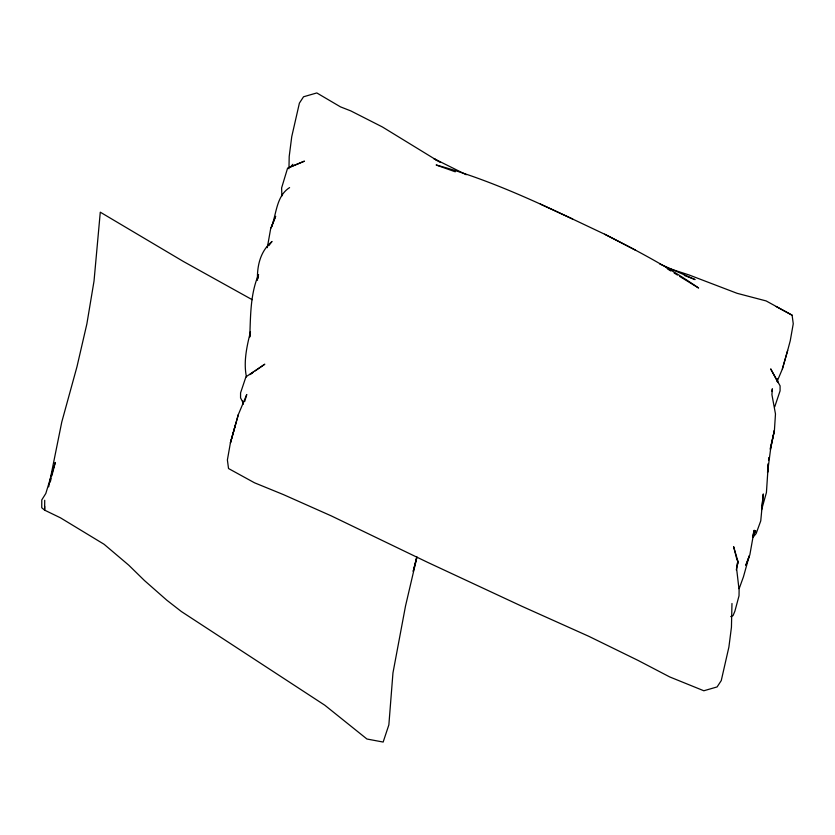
<?xml version="1.0" encoding="UTF-8"?>
<svg xmlns="http://www.w3.org/2000/svg" width="835" height="835" viewBox="0 0 835 835"><rect width="100%" height="100%" fill="white"/><g stroke="black" fill="none" stroke-linecap="round" stroke-linejoin="round"><path stroke-width="1.25" d="M44.672 506.448L44.652 510.164L60.485 517.836L104.083 544.274L128.736 565.159L144.497 580.576L166.833 600.219L181.393 611.554L324.825 705.231L366.941 739.017L383.15 742.054L388.859 724.874L392.961 672.895L405.507 606.053L416.989 556.935M288.952 168.774L289.202 156.479L291.749 136.637L299.4 103.122L303.543 96.776L316.809 92.946L340.513 106.88L350.836 110.919L382.43 126.983L440.337 162.449M731.971 603.507L731.439 627.231L728.892 647.083L721.252 680.598L717.098 686.934L703.832 690.764L669.691 676.924L638.117 660.443L588.852 636.333L521.823 606.252L427.614 562.341L331.307 515.905L283.42 494.602L254.498 482.787L228.529 468.529L227.391 459.949L230.397 442.936L238.319 414.598L246.763 394.496L244.655 401.625M257.493 280.33C256.919 265.854 260.416 251.032 272.022 241.461L268.87 245.615M768.325 463.707L766.426 492.546L761.603 509.715M768.597 460.033L768.774 457.58M768.242 463.811L767.542 472.485L770.851 447.195L774.421 430.359L775.475 413.972L771.916 394.59L772.344 388.786L771.978 391.302M258.234 278.253L258.474 275.769M762 506.083L763.294 493.944L760.748 520.894L756.134 533.555L753.003 537.312M44.714 500.269L44.652 510.164L41.75 507.743L41.771 499.925L45.81 493.485L55.287 462.454L51.833 475.866M48.68 486.847L61.769 422.04L76.956 366.795L86.871 323.907L94.021 281.071L100.283 212.184L183.376 261.47L252.212 299.702M736.324 570.002L737.837 561.068L733.61 546.643L737.065 560.212M267.294 247.692L270.634 228.853L275.644 216.275L271.156 227.809C276.604 214.355 276.041 196.131 289.599 187.604M770.173 448.948L774.421 430.359L770.434 449.439M416.571 557.895L413.2 571.411L416.696 557.644M50.267 481.962L51.206 478.298M752.732 535.966L754.214 530.235L749.851 554.795L745.885 565.138M777.061 381.585L782.332 369.122L787.666 350.418L790.244 340.784L793.25 323.771L792.112 315.192L776.143 306.529M235.48 424.733L230.397 442.936L238.319 414.598M782.332 369.122L787.666 350.418M258.599 274.527C250.187 294.212 250.646 316.048 249.748 337.048L250.458 331.787C246.826 346.421 243.329 362.004 246.471 376.992M739.163 588.654L743.442 576.828L749.298 555.828L745.864 565.118M774.703 406.875L780.078 390.863L780.088 385.843L770.684 368.882L777.437 381.438M752.648 537.187L755.685 530.716L753.65 533.899M292.866 164.307L290.507 166.99L304.451 161.145L287.605 168.106L281.614 187.917L281.865 196.027M252.587 372.4L249.884 374.602L253.088 372.368M255.218 370.886L264.81 364.196L245.939 376.846L240.574 392.857L240.553 397.867L243.371 403.263M730.708 616.606L733.036 615.604L734.873 611.23L739.027 595.804L739.111 590.115L736.647 568.969L737.837 561.068L738.004 563.917M665.766 267.388L689.136 274.986L737.107 293.315L766.144 300.934L792.112 315.192M455.263 171.801L436.141 164.986C494.967 180.945 549.712 208.332 604.634 234.207C636.875 250.5 668.866 267.409 698.603 288.023L679.711 276.427M684.376 275.425L695.075 279.579L659.765 263.985M540.36 204.064L572.695 219.052M466.254 174.734L433.876 158.598L437.164 160.654M604.634 234.207L635.498 250.166M667.478 268.922L670.818 270.968M674.148 273.014L677.488 275.059M777.041 378.526L778.053 382.587M242.588 401.134L243.35 404.182"/></g></svg>
